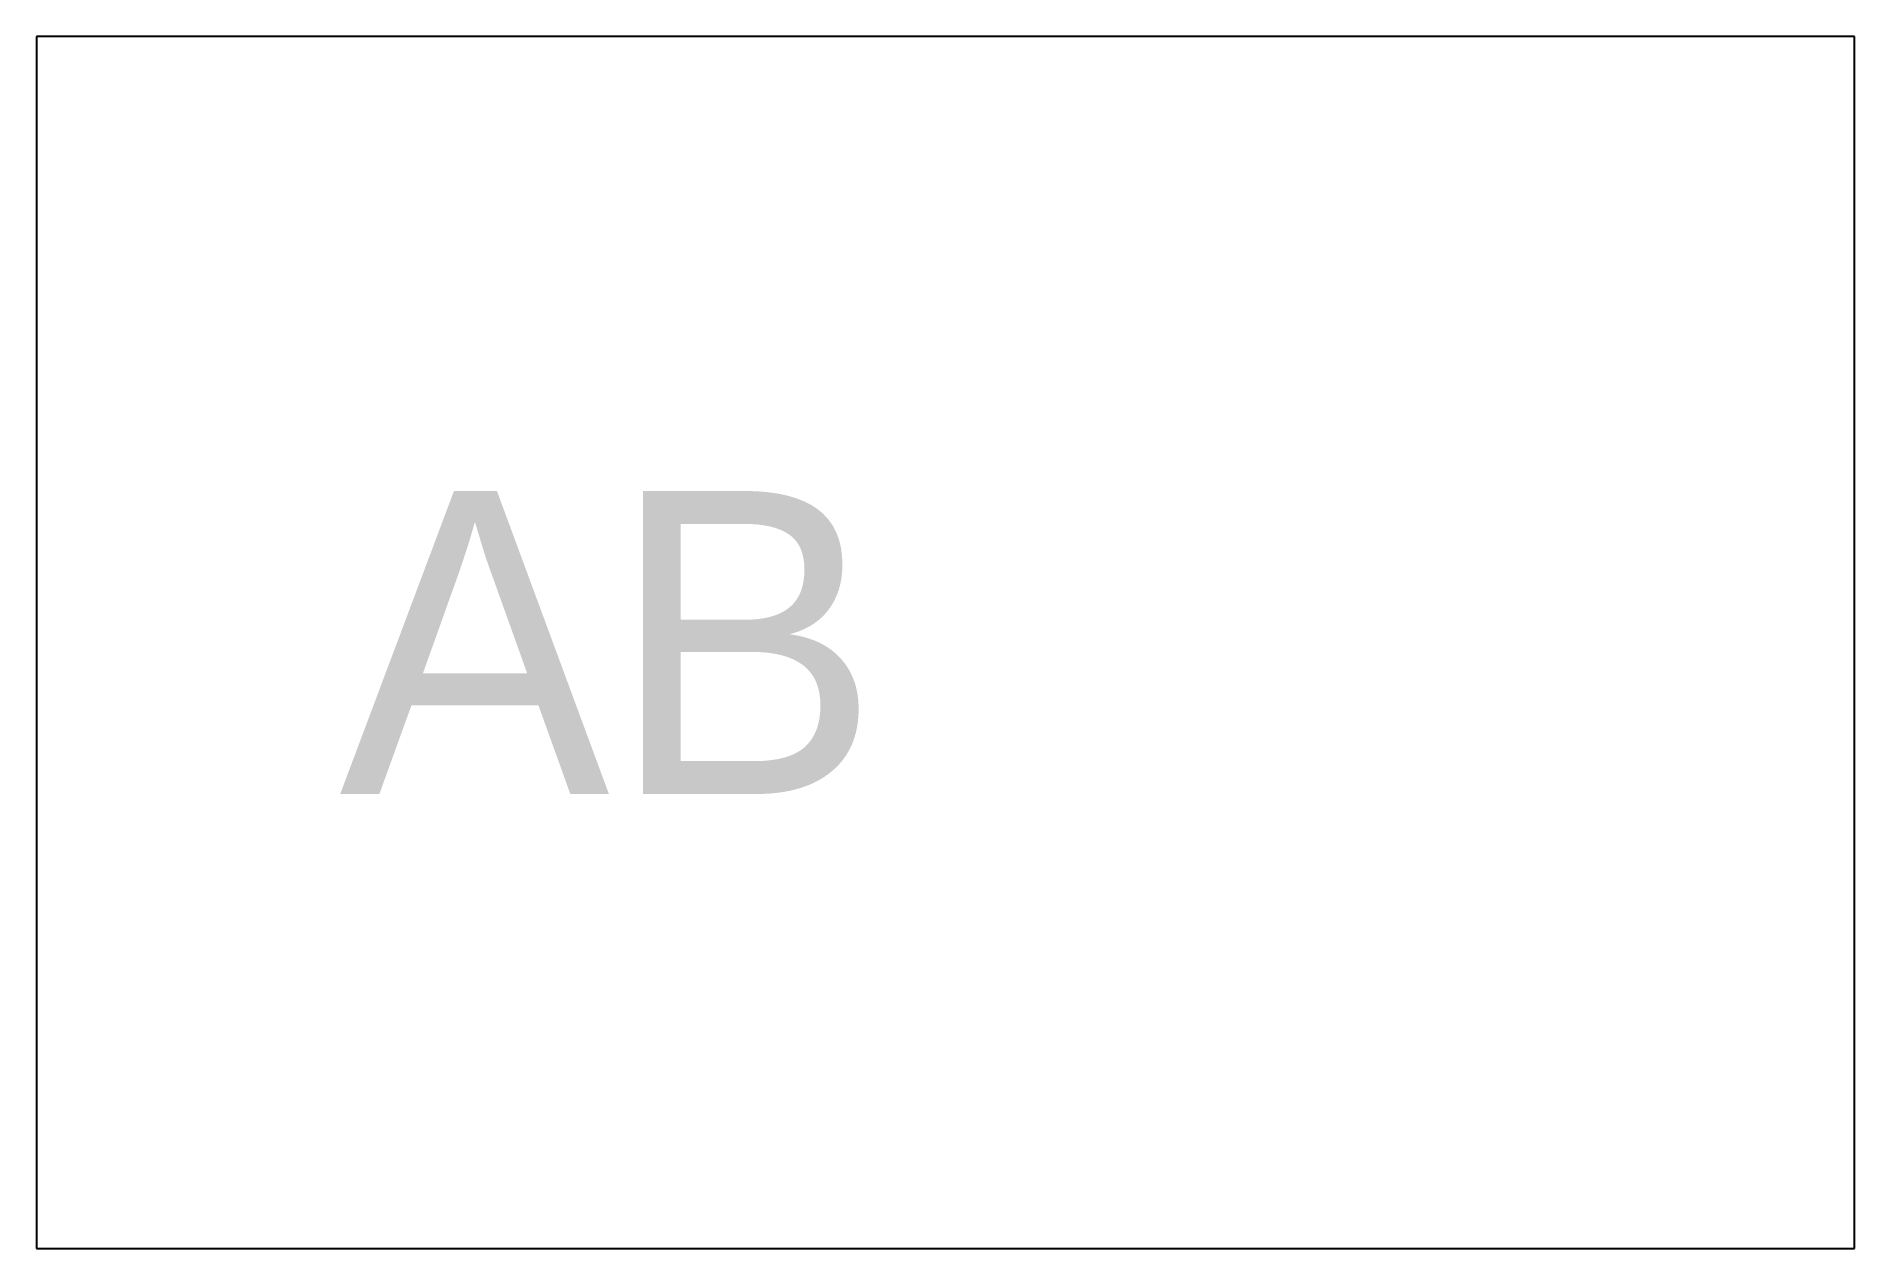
# Model space of a CAD drawing. Extents: x 0 to 60, y 0 to 40.
import ezdxf

# ---------------------------------------------------------------- set-up
doc = ezdxf.new("R2010")
doc.units = 0

msp = doc.modelspace()

# ---------------------------------------------------------------- linework, layer by layer
for p, q in [((60, 40), (0, 40)), ((0, 40), (0, 0)), ((60, 0), (60, 40)), ((0, 0), (60, 0))]:
    msp.add_line(p, q)

# ---------------------------------------------------------------- texts
msp.add_text('AB', height=10).set_placement((10, 15))

doc.saveas('drawing.dxf')
